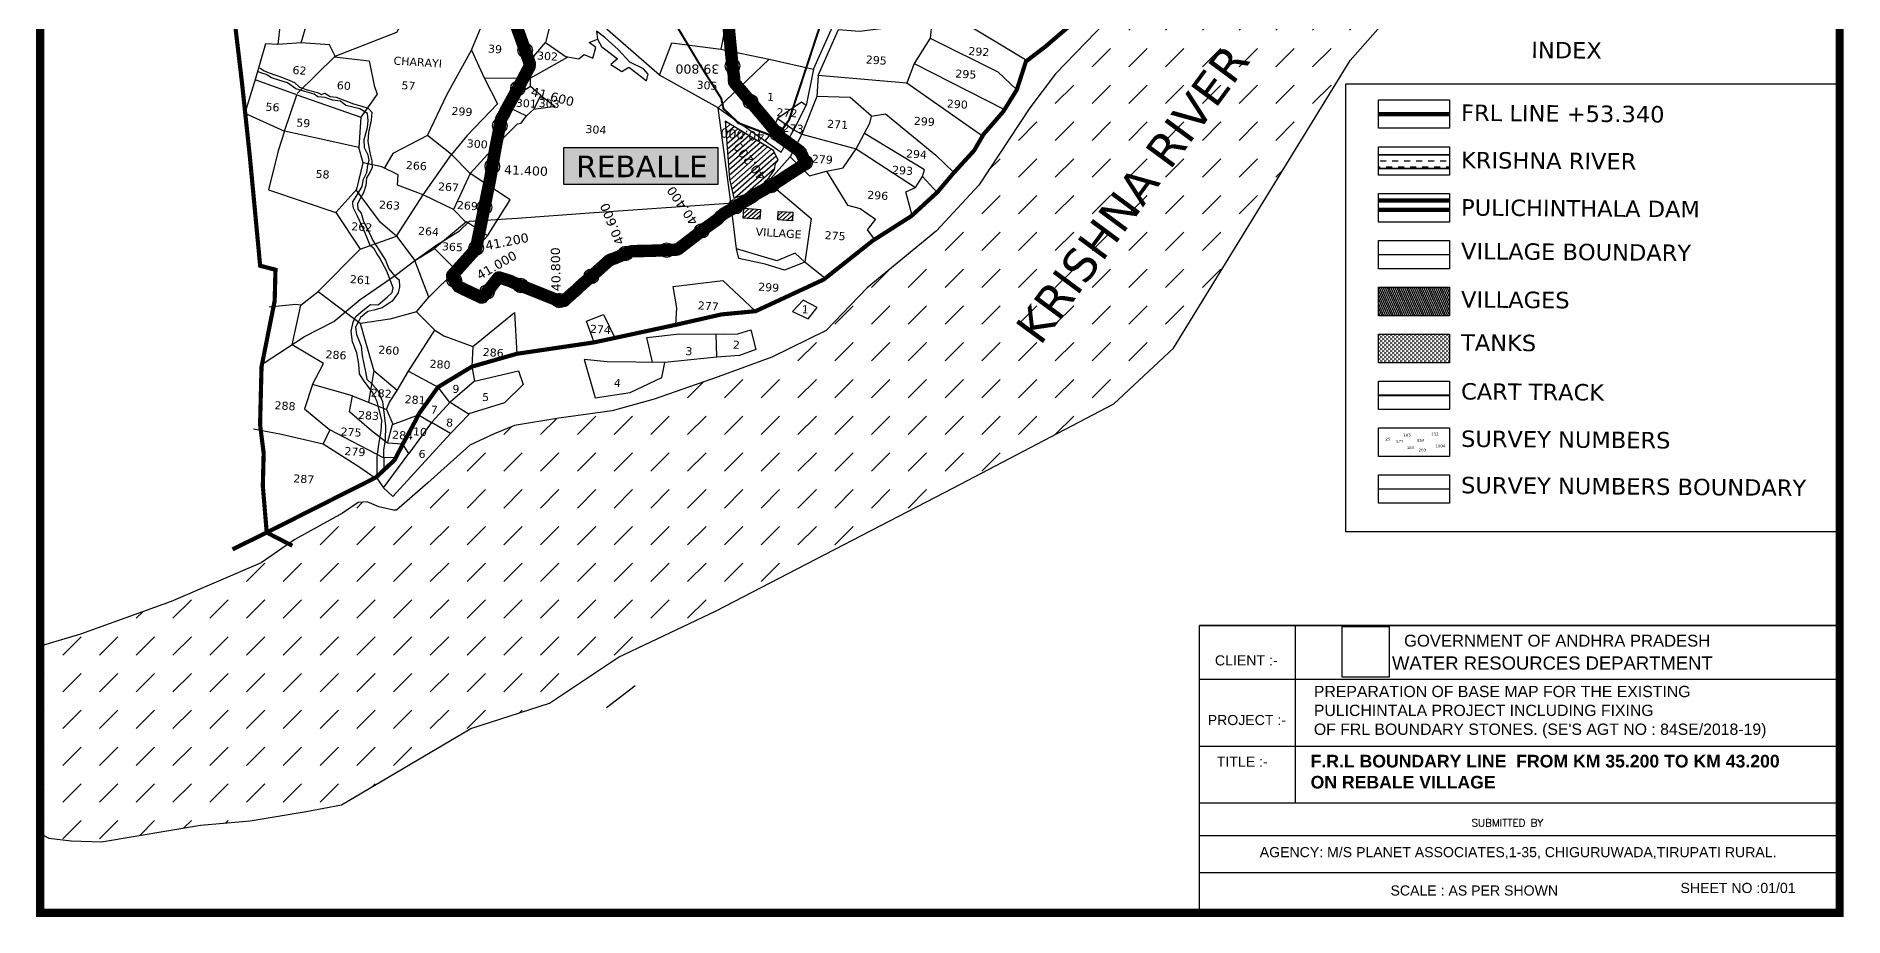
# Model space of a CAD drawing. Header units: inches. Extents: x 387166 to 391512, y 1838909 to 1843742.
# Drawn here: x 387166 to 391512, y 1838909 to 1841026 of the extents above; entities that cross this region are included whole.
import ezdxf

# ---------------------------------------------------------------- set-up
doc = ezdxf.new("R2010")
doc.units = ezdxf.units.IN
doc.header["$MEASUREMENT"] = 0
doc.header["$PDMODE"] = 32
doc.header["$PDSIZE"] = 35
for name, color, linetype in [('BND', 6, 'Continuous'), ('FRL', 3, 'Continuous'), ('NALA', 4, 'Continuous'), ('points', 161, 'Continuous'), ('ROAD', 1, 'Continuous'), ('ROADS', 50, 'Continuous'), ('SY.AREA', 7, 'Continuous'), ('TABLE', 7, 'Continuous'), ('TEXT', 7, 'Continuous'), ('VILLAGE AREA', 1, 'Continuous')]:
    doc.layers.add(name, color=color, linetype=linetype)
doc.styles.add('I', font='romans.shx', dxfattribs={"width": 0.9, "height": 3})
doc.styles.add('LE', font='arial.ttf', dxfattribs={"height": 3})
doc.styles.get("Standard").update_dxf_attribs({"font": 'verdana.ttf'})
doc.linetypes.add('FENCELINE2', pattern='A,0.25,-0.1,[132,ltypeshp.shx,S=0.1,R=0,X=-0.1,Y=0],-0.1,1', length=1.45)
picture_1 = doc.add_image_def('image1.png', size_in_pixel=(5098, 5519))

msp = doc.modelspace()

# ---------------------------------------------------------------- hatches: boundary and pattern name
h = msp.add_hatch()
h.set_pattern_fill('DASH', color=4, scale=500, angle=45)
h.paths.add_polyline_path([(390312.8, 1842037.2), (390155.3, 1841823.2), (390133.9, 1841745.9), (390094.4, 1841528.7), (390016, 1841369.3), (389854.1, 1841171.9), (389790.5, 1841124.2), (389737.5, 1841060.7), (389616.7, 1840935.9), (389554.5, 1840853.8), (389431.9, 1840667.9), (389330.5, 1840558.2), (389163.6, 1840421), (389065.2, 1840318.8), (388934, 1840254.6), (388805.5, 1840207.4), (388651.7, 1840153.5), (388550.7, 1840125.9), (388422.1, 1840107.6), (388315.5, 1840090.3), (388267, 1840070.6), (388208, 1840043.1), (388107, 1839952.7), (388032.3, 1839887.1), (388024.6, 1839887.1), (387989.9, 1839894.9), (387961.6, 1839906.4), (387939.7, 1839905.1), (387902.5, 1839879.4), (387787.8, 1839816.4), (387706.8, 1839759.9), (387490.6, 1839667.2), (387271.9, 1839588.7), (387175.6, 1839559.8), (387175.6, 1839109.1), (387196.2, 1839098.1), (387250.2, 1839091.6), (387322.6, 1839089.5), (387561.1, 1839129.6), (387680.3, 1839140), (387815.1, 1839162.4), (387899.8, 1839178), (388210.9, 1839361.6), (388399.6, 1839422.5), (388566, 1839533.4), (388799.1, 1839644.2), (389371, 1839940.5), (389756.6, 1840142), (389900.1, 1840276.4), (390324.9, 1840968), (390748.2, 1841448.1), (391056.6, 1841849.3), (391459.4, 1842404.7), (391501.7, 1842454.5), (391501.7, 1843354), (391377.7, 1843259.1), (391013.5, 1842919.1), (390889.6, 1842795.5), (390654.6, 1842545.6), (390479.3, 1842304.1)])
h.paths.add_polyline_path([(389585.2, 1840250.1), (390143, 1841005.7), (390043, 1841079.6), (389485.2, 1840324)], flags=24)
h = msp.add_hatch(color=2)
h.dxf.hatch_style = 1
h.paths.add_polyline_path([(388434.6, 1840758.6), (388804.4, 1840758.6), (388804.4, 1840669.7), (388434.6, 1840669.7)])
h = msp.add_hatch()
h.set_pattern_fill('DASH', color=4, scale=115.50482)
h.set_pattern_definition([(0, (319765.503, 1486127.157), (14.4381025, 14.4381025), [14.4381025, -14.4381025])])
h.paths.add_polyline_path([(390392.7, 1840741.2), (390392.7, 1840708.3), (390563.7, 1840708.3), (390563.7, 1840741.2)])
h = msp.add_hatch()
h.set_pattern_fill('DASH', color=4, scale=38.501607)
h.set_pattern_definition([(0, (319765.5034, 1486127.157), (4.81270083, 4.81270083), [4.81270083, -4.81270083])])
h.paths.add_polyline_path([(390392.7, 1840309.9), (390392.7, 1840241.3), (390563.7, 1840241.3), (390563.7, 1840309.9)])
at = {"layer": 'VILLAGE AREA'}
h = msp.add_hatch(dxfattribs=at)
h.set_pattern_fill('ANSI31', color=256, scale=80, angle=-3.716103, style=0)
h.paths.add_polyline_path([(388938.5, 1840751.1), (388821.8, 1840822.2), (388832.6, 1840683), (388843.1, 1840636.9), (388911, 1840659), (388925.2, 1840683.3), (388940.8, 1840705.4), (388943.3, 1840720), (388949.8, 1840728)])
h = msp.add_hatch(dxfattribs=at)
h.set_pattern_fill('ANSI31', color=256, scale=2.308336, angle=-3.7161, style=0)
h.set_pattern_definition([(41.283897, (378574.076, 1829017.3926), (-4.835582, 5.5073483), [])])
h.paths.add_polyline_path([(388907.4, 1840609.8), (388867.3, 1840612.4), (388865.7, 1840588.8), (388905.9, 1840586.2)])
h.paths.add_polyline_path([(388985, 1840602.8), (388949.9, 1840605.1), (388948.6, 1840584.7), (388983.7, 1840582.4)])
at = {"layer": 'VILLAGE AREA', "linetype": 'ByBlock'}
h = msp.add_hatch(dxfattribs=at)
h.set_pattern_fill('ANSI31', color=256, scale=34.168973, angle=68.5464)
h.set_pattern_definition([(113.5464313, (265509.98, 1211318.0455), (-3.91549369, -1.706279376), [])])
h.paths.add_polyline_path([(390563.7, 1840354), (390563.7, 1840422.6), (390392.7, 1840422.6), (390392.7, 1840354)])

# ---------------------------------------------------------------- linework, layer by layer
at = {"const_width": 20}
msp.add_lwpolyline([(387175.6, 1838919.1), (391501.7, 1838919.1), (391501.7, 1843732.2), (387175.6, 1843732.2)], close=True, dxfattribs=at)
at = {"color": 4}
for points in [[(387175.6, 1839109.1), (387196.2, 1839098.1), (387250.2, 1839091.6), (387322.6, 1839089.5), (387561.1, 1839129.6), (387680.3, 1839140), (387815.1, 1839162.4), (387899.8, 1839178), (388210.9, 1839361.6), (388399.6, 1839422.5), (388566, 1839533.4), (388799.1, 1839644.2), (389371, 1839940.5), (389756.6, 1840142), (389900.1, 1840276.4), (390324.9, 1840968), (390748.2, 1841448.1), (391056.6, 1841849.3), (391459.4, 1842404.7), (391501.7, 1842454.5)], [(389737.5, 1841060.7), (389616.7, 1840935.9), (389554.5, 1840853.8), (389431.9, 1840667.9), (389330.5, 1840558.2), (389163.6, 1840421), (389065.2, 1840318.8), (388934, 1840254.6), (388805.5, 1840207.4), (388651.7, 1840153.5), (388550.7, 1840125.9), (388422.1, 1840107.6), (388315.5, 1840090.3), (388267, 1840070.6), (388208, 1840043.1), (388107, 1839952.7), (388032.3, 1839887.1), (388024.6, 1839887.1), (387989.9, 1839894.9), (387961.6, 1839906.4), (387939.7, 1839905.1), (387902.5, 1839879.4), (387787.8, 1839816.4), (387706.8, 1839759.9), (387490.6, 1839667.2), (387271.9, 1839588.7), (387175.6, 1839559.8)]]:
    msp.add_lwpolyline(points, dxfattribs=at)
at = {"color": 0}
for points in [[(390314.3, 1840912), (391501.7, 1840912), (391501.7, 1839834.4), (390314.3, 1839834.4)], [(390392.7, 1840873.3), (390563.7, 1840873.3), (390563.7, 1840804.8), (390392.7, 1840804.8)], [(390392.7, 1840760.6), (390563.7, 1840760.6), (390563.7, 1840692.1), (390392.7, 1840692.1)], [(390392.7, 1840647.9), (390563.7, 1840647.9), (390563.7, 1840579.4), (390392.7, 1840579.4)], [(390392.7, 1840535.2), (390563.7, 1840535.2), (390563.7, 1840466.7), (390392.7, 1840466.7)], [(390392.7, 1840422.6), (390563.7, 1840422.6), (390563.7, 1840354), (390392.7, 1840354)], [(390392.7, 1840309.9), (390563.7, 1840309.9), (390563.7, 1840241.3), (390392.7, 1840241.3)], [(390392.7, 1840197.2), (390563.7, 1840197.2), (390563.7, 1840128.6), (390392.7, 1840128.6)], [(390392.7, 1840084.5), (390563.7, 1840084.5), (390563.7, 1840016), (390392.7, 1840016)], [(390392.7, 1839971.8), (390563.7, 1839971.8), (390563.7, 1839903.3), (390392.7, 1839903.3)]]:
    msp.add_lwpolyline(points, close=True, dxfattribs=at)
at = {"color": 2}
msp.add_lwpolyline([(388434.6, 1840758.6), (388804.4, 1840758.6), (388804.4, 1840669.7), (388434.6, 1840669.7)], close=True, dxfattribs=at)
at = {"color": 4, "const_width": 3.85}
for points in [[(390563.7, 1840741.2), (390392.7, 1840741.2)], [(390563.7, 1840708.3), (390392.7, 1840708.3)]]:
    msp.add_lwpolyline(points, dxfattribs=at)
at = {"color": 0, "linetype": 'FENCELINE2', "ltscale": 80, "const_width": 10.3}
for points in [[(390563.7, 1840630.9), (390392.7, 1840630.9)], [(390563.7, 1840608.7), (390392.7, 1840608.7)]]:
    msp.add_lwpolyline(points, dxfattribs=at)
msp.add_lwpolyline([(389962.2, 1839609.8), (391501.7, 1839609.8), (391501.7, 1838919.1), (389962.2, 1838919.1)], close=True)
at = {"layer": 'BND', "lineweight": 30}
for points in [[(387781.6, 1839801.2, 10, 10, 0), (387720, 1839833, 10, 10, 0), (387710.6, 1839944.8, 10, 10, 0), (387712.6, 1840024.2, 10, 10, 0), (387704, 1840092.3, 10, 10, 0), (387707.5, 1840231.6, 10, 10, 0), (387739.1, 1840390.2, 10, 10, 0), (387740.2, 1840433.5, 10, 10, 0), (387741, 1840464.8, 10, 10, 0), (387704.2, 1840474.3, 10, 10, 0), (387679.5, 1840735.7, 10, 10, 0), (387660.3, 1840916.2, 10, 10, 0), (387638.4, 1841100.8, 10, 10, 0), (387640.3, 1841176.2, 10, 10, 0), (387606.4, 1841338.3, 10, 10, 0), (387520.6, 1841707.1, 10, 10, 0), (387548.8, 1841875.9, 10, 10, 0), (387492.7, 1841947.5, 10, 10, 0), (387517, 1842311.7, 10, 10, 0), (387529.3, 1842532.2, 10, 10, 0), (387493.5, 1842732.8, 10, 10, 0), (387458.3, 1842918.7, 10, 10, 0), (387451.3, 1843093, 10, 10, 0), (387451.3, 1843093, 0, 0, 0)], [(387637.6, 1839792.5, 10, 10, 0), (387720, 1839833, 0, 0, 0)]]:
    msp.add_lwpolyline(points, format="xyseb", dxfattribs=at)
for points, const_width in [([(387720, 1839833), (387982.9, 1839965.7), (388027.7, 1840007.6), (388047, 1840045.5), (388070.8, 1840088.8), (388086.3, 1840119), (388131.8, 1840182.6), (388213.5, 1840231.9), (388321.3, 1840262.7), (388507, 1840290.1), (388554.6, 1840300.3), (388704.5, 1840332.6), (388813, 1840357.3), (388895.5, 1840365.2), (389059.4, 1840441.4), (389176.4, 1840534.2), (389270, 1840593.9), (389332.6, 1840651.4), (389372.2, 1840698.3), (389420.5, 1840751.1), (389443.4, 1840790.3), (389491.1, 1840845.3), (389523.4, 1840897.6), (389545.3, 1840965.5), (389591.7, 1841000.9), (389661.5, 1841060.8)], 10), ([(390563.7, 1840501), (390392.7, 1840501)], 3.42)]:
    msp.add_lwpolyline(points, dxfattribs=dict(at, const_width=const_width))
at = {"layer": 'BND', "linetype": 'ByBlock'}
msp.add_lwpolyline([(388536.8, 1839412.6), (388605.5, 1839465.2)], dxfattribs=at)
at = {"layer": 'FRL', "color": 84}
for points, const_width in [([(388290, 1841134.1), (388330.5, 1841022.3), (388351, 1840964.5), (388352.2, 1840960.9), (388352.2, 1840957.8), (388351.9, 1840953.2), (388337.1, 1840925.5), (388324.9, 1840902.4), (388298, 1840853.9), (388287.1, 1840832.9), (388285.5, 1840830.8), (388283.8, 1840827.4), (388269.7, 1840756.4), (388257.1, 1840682.9), (388224.3, 1840521.5), (388223.8, 1840519.2), (388223.4, 1840517.2), (388222.7, 1840514.9), (388221.1, 1840512.6), (388166.2, 1840451.6), (388165.9, 1840450.6), (388165.9, 1840449.6), (388166, 1840448.6), (388166.5, 1840447.2), (388179.8, 1840426), (388180.8, 1840425), (388181.4, 1840424.1), (388184.5, 1840422.3), (388231.6, 1840400.1), (388233.3, 1840399.2), (388235.3, 1840398.3), (388236.4, 1840398.3), (388237.6, 1840398.3), (388238.7, 1840398.6), (388240.3, 1840400.9), (388243.6, 1840403.6), (388276.4, 1840445.3), (388277.2, 1840445.8), (388278.1, 1840446), (388279.3, 1840445.9), (388281.1, 1840445.5), (388282.5, 1840445), (388306.4, 1840437.3), (388319.4, 1840431.2), (388351.9, 1840418.2), (388418.1, 1840391.8), (388421.6, 1840391.5), (388425.1, 1840390.1), (388427.7, 1840389.7), (388429.9, 1840389.7), (388432.3, 1840389.7), (388434.2, 1840389.9), (388435.8, 1840390.7), (388438.8, 1840393.9), (388445.5, 1840399.6), (388455.4, 1840408.6), (388465.8, 1840417.2), (388474.6, 1840426), (388538.4, 1840482.7), (388542, 1840486.3), (388546.3, 1840488.8), (388556.9, 1840492.4), (388570.8, 1840498.5), (388590.8, 1840507.4), (388598.5, 1840509.2), (388612.3, 1840509.7), (388639.3, 1840510.2), (388681.8, 1840511.7), (388695.5, 1840512.5), (388705.3, 1840513.2), (388709.3, 1840514.6), (388713.2, 1840517.5), (388722.1, 1840524.3), (388775.2, 1840565.3), (388804.7, 1840586.5), (388810.7, 1840593.1), (388818.6, 1840599.4), (388828.3, 1840605.2), (388838.9, 1840610.9), (388853.9, 1840620.5), (388881.1, 1840635.8), (388887.8, 1840639.6), (388896.2, 1840646.7), (388911.7, 1840655), (388928.1, 1840664.7), (388943.6, 1840673.1), (388985.8, 1840700.8), (389013.7, 1840718.3), (389014.5, 1840719.6), (389014.8, 1840721.1), (389014.8, 1840722.9), (389014.8, 1840724.7), (389012.8, 1840728.1), (389005.3, 1840743.9), (389004.3, 1840746.5), (389001.2, 1840749.9), (388987.8, 1840759.6), (388961.3, 1840778.7), (388955.7, 1840782.3), (388952.1, 1840785.8), (388948.4, 1840790.8), (388925.5, 1840818.9), (388890.3, 1840860.5), (388846.5, 1840912), (388845.3, 1840913.7), (388843.7, 1840916.3), (388843.3, 1840920.6), (388843.3, 1840929.2), (388839.8, 1840954.2), (388835.8, 1840994.2), (388831.3, 1841040.8), (388826.6, 1841084.9)], 30), ([(390563.7, 1840839), (390392.7, 1840839)], 10.3)]:
    msp.add_lwpolyline(points, dxfattribs=dict(at, const_width=const_width))
at = {"layer": 'FRL', "color": 82}
msp.add_lwpolyline([(388831.3, 1841040.8), (388835.8, 1840994.2), (388839.8, 1840954.2), (388843.3, 1840929.2), (388843.3, 1840920.6), (388843.7, 1840916.3), (388845.3, 1840913.7), (388846.5, 1840912), (388890.3, 1840860.5), (388925.5, 1840818.9), (388948.4, 1840790.8), (388952.1, 1840785.8), (388955.7, 1840782.3), (388961.3, 1840778.7), (388987.8, 1840759.6), (389001.2, 1840749.9), (389004.3, 1840746.5), (389005.3, 1840743.9), (389012.8, 1840728.1), (389014.8, 1840724.7), (389014.8, 1840722.9), (389014.8, 1840721.1), (389014.5, 1840719.6), (389013.7, 1840718.3), (388985.8, 1840700.8), (388943.6, 1840673.1), (388928.1, 1840664.7), (388911.7, 1840655), (388896.2, 1840646.7), (388887.8, 1840639.6), (388881.1, 1840635.8), (388853.9, 1840620.5), (388838.9, 1840610.9), (388828.3, 1840605.2), (388818.6, 1840599.4), (388810.7, 1840593.1), (388804.7, 1840586.5), (388775.2, 1840565.3), (388722.1, 1840524.3), (388713.2, 1840517.5), (388709.3, 1840514.6), (388705.3, 1840513.2), (388695.5, 1840512.5), (388681.8, 1840511.7), (388639.3, 1840510.2), (388612.3, 1840509.7), (388598.5, 1840509.2), (388590.8, 1840507.4), (388570.8, 1840498.5), (388556.9, 1840492.4), (388546.3, 1840488.8), (388542, 1840486.3), (388538.4, 1840482.7), (388474.6, 1840426), (388465.8, 1840417.2), (388455.4, 1840408.6), (388445.5, 1840399.6), (388438.8, 1840393.9), (388435.8, 1840390.7), (388434.2, 1840389.9), (388432.3, 1840389.7), (388429.9, 1840389.7), (388427.7, 1840389.7), (388425.1, 1840390.1), (388421.6, 1840391.5), (388418.1, 1840391.8), (388351.9, 1840418.2), (388319.4, 1840431.2), (388306.4, 1840437.3), (388282.5, 1840445), (388281.1, 1840445.5), (388279.3, 1840445.9), (388278.1, 1840446), (388277.2, 1840445.8), (388276.4, 1840445.3), (388243.6, 1840403.6), (388240.3, 1840400.9), (388238.7, 1840398.6), (388237.6, 1840398.3), (388236.4, 1840398.3), (388235.3, 1840398.3), (388233.3, 1840399.2), (388231.6, 1840400.1), (388184.5, 1840422.3), (388181.4, 1840424.1), (388180.8, 1840425), (388179.8, 1840426), (388166.5, 1840447.2), (388166, 1840448.6), (388165.9, 1840449.6), (388165.9, 1840450.6), (388166.2, 1840451.6), (388221.1, 1840512.6), (388222.7, 1840514.9), (388223.4, 1840517.2), (388223.8, 1840519.2), (388224.3, 1840521.5), (388257.1, 1840682.9), (388269.7, 1840756.4), (388283.8, 1840827.4), (388285.5, 1840830.8), (388287.1, 1840832.9), (388298, 1840853.9), (388324.9, 1840902.4), (388337.1, 1840925.5), (388351.9, 1840953.2), (388352.2, 1840957.8), (388352.2, 1840960.9), (388351, 1840964.5), (388330.5, 1841022.3), (388290, 1841134.1)], dxfattribs=at)
at = {"layer": 'NALA'}
for points in [[(387985.7, 1839968.2), (387985.4, 1840014.7), (387989.8, 1840044.8), (387995.5, 1840076.7), (387996.6, 1840102.7), (387985.5, 1840147.9), (387974.7, 1840168.6), (387952.3, 1840199.3), (387942.9, 1840214.9), (387941.3, 1840238.1), (387936.4, 1840265.2), (387926.5, 1840291.4), (387923.3, 1840316), (387927.8, 1840339.4), (387934.8, 1840352.9), (387950.9, 1840366.5), (387969.5, 1840381.1), (387987.7, 1840380.5), (388009.6, 1840399.1), (388021.3, 1840409.9), (388023.9, 1840421.3), (388008.8, 1840461.7), (387997.4, 1840481.9), (387991.5, 1840494.5), (387985.3, 1840502.2), (387978.2, 1840514.8), (387969, 1840523.3), (387960.6, 1840543.3), (387950.6, 1840567.7), (387937.2, 1840595.3), (387928.6, 1840612.9), (387926.7, 1840622.1), (387927.1, 1840628.2), (387938.7, 1840646.9), (387949.6, 1840665), (387952.5, 1840682.2), (387960.3, 1840698.2), (387963.3, 1840716.2), (387965.9, 1840728.2), (387964.2, 1840739.9), (387955, 1840757.5), (387954.5, 1840778.2), (387961.9, 1840806.9), (387964.2, 1840823.8), (387962.2, 1840840.3), (387944, 1840851.6), (387910.4, 1840859.9), (387897.1, 1840869.9), (387878.4, 1840872.3), (387860.5, 1840878.9), (387843, 1840880.7), (387834.2, 1840886.7), (387811.5, 1840893.1), (387790.1, 1840899.9), (387769.7, 1840914), (387751.2, 1840919.5), (387731.5, 1840926.2), (387718.6, 1840934.4), (387708.5, 1840937.5), (387698.1, 1840941.6)], [(387703.2, 1840950), (387713.7, 1840943.2), (387725.6, 1840938.2), (387742.2, 1840932.2), (387751.8, 1840929.2), (387769.6, 1840921.9), (387786.8, 1840914.7), (387798.8, 1840903.6), (387817.3, 1840896.9), (387841.8, 1840890.5), (387851.3, 1840886.2), (387860, 1840889.3), (387872.9, 1840881.2), (387886.8, 1840879.7), (387907.5, 1840871.6), (387928.3, 1840863.6), (387948.7, 1840858), (387963.6, 1840853.4), (387972.7, 1840843.7), (387971.4, 1840824.3), (387964.7, 1840794.9), (387963.2, 1840773.1), (387967.5, 1840745.5), (387973, 1840726.9), (387973.3, 1840710.6), (387967.6, 1840698.2), (387959.5, 1840686), (387958.3, 1840667.2), (387952.3, 1840649.4), (387942.6, 1840631.1), (387938.3, 1840622.3), (387938.8, 1840610.1), (387947.3, 1840601), (387952.7, 1840580.6), (387966.7, 1840552.3), (387974.7, 1840535.4), (387980.8, 1840525.9), (387994.1, 1840505.6), (388005.7, 1840487.8), (388013.5, 1840466.6), (388027.6, 1840449.3), (388038.6, 1840440.7), (388039.3, 1840423.6), (388036, 1840409.2), (388021.2, 1840388.9), (387997.7, 1840373.4), (387977.8, 1840367.4), (387963, 1840364.1), (387945.1, 1840350), (387938.7, 1840337.1), (387933.2, 1840327.1), (387935.7, 1840309.3), (387947.3, 1840281.2), (387949.4, 1840257.9), (387957.2, 1840219.2), (387960.3, 1840201.4), (387974.1, 1840188.9), (387987.2, 1840174.7), (387998.3, 1840148.4), (388002.2, 1840115.3), (388005.4, 1840089), (388005.1, 1840056.2), (388000.4, 1840030.9), (388001.8, 1839995.2), (388000.9, 1839982.6)]]:
    msp.add_lwpolyline(points, dxfattribs=at)
at = {"layer": 'points'}
for p in [(388341.2, 1840992), (388839.8, 1840954.6), (388324, 1840900.9), (388883, 1840869.1), (388280.6, 1840811.5), (388947.1, 1840792.4), (388262.3, 1840713.2), (389014.8, 1840722.7), (388933.1, 1840667.4), (388243.3, 1840615.1), (388847.3, 1840616.3), (388766.3, 1840558.4), (388223.4, 1840517.1), (388681.5, 1840511.7), (388582.5, 1840503.8), (388170.9, 1840440.1), (388330.2, 1840426.9), (388500.5, 1840449), (388250.1, 1840411.9), (388423.3, 1840390.8)]:
    msp.add_point(p, dxfattribs=at)
at = {"layer": 'ROAD'}
msp.add_lwpolyline([(387711.2, 1840239), (387810.7, 1840303.9), (387881.3, 1840340.6), (387944.8, 1840393), (388032.2, 1840453.6), (388076.1, 1840486.9), (388126.6, 1840523.3), (388183.6, 1840558.1), (388207.6, 1840581.6), (388322, 1840588.6), (388496, 1840601.5), (388819.2, 1840623.7), (388836, 1840625.1)], dxfattribs=at)
at = {"layer": 'ROAD', "color": 0}
msp.add_lwpolyline([(390563.7, 1839937.5), (390392.7, 1839937.5)], dxfattribs=at)
at = {"layer": 'ROADS', "color": 40, "const_width": 5}
for points in [[(389134.1, 1841305.3), (388975.8, 1840824.8), (388945.6, 1840782.5), (388854.3, 1840817.3), (388818.3, 1840851.6), (388812.5, 1840877), (388761.6, 1840957.2), (388702.5, 1841055.9)], [(390563.7, 1840162.9), (390392.7, 1840162.9)]]:
    msp.add_lwpolyline(points, dxfattribs=at)
at = {"layer": 'SY.AREA'}
for points in [[(387802.6, 1841010.2), (387844, 1841150.7), (387768, 1841183.8), (387734, 1841117.4)], [(388664.5, 1840932.7), (388489.3, 1841084.9), (388533.9, 1841201.7), (388635.2, 1841159.9), (388746.3, 1841107), (388775.3, 1841173.7), (388830.9, 1841161.3), (388818.4, 1841132.2), (388837.9, 1841130.7)], [(389142.9, 1841137.8), (389120.3, 1841138.7), (388929.5, 1841169.4), (388853.1, 1841208), (388811.4, 1840995.4), (388927.6, 1840971.3), (389034.2, 1840947), (389120.3, 1841138.7)], [(387722.5, 1841165.6), (387734, 1841117.4), (387751.9, 1841057.2), (387746.6, 1841006.2), (387717.2, 1841008.1), (387693.2, 1840924.3), (387667.1, 1840840.9), (387762.6, 1840798.1), (387792.7, 1840885.4), (387692.3, 1840921.7)], [(387793.1, 1840888.8), (387884.3, 1840977.8), (388032.5, 1841035.6), (388079.8, 1841119.2)], [(388212.2, 1840992.9), (388261.4, 1841110.2), (388304.2, 1841130), (388326.7, 1841118.2), (388399, 1841045.8), (388390.6, 1841011.3)], [(389319.1, 1841059.9), (389339.1, 1841093.8), (389548.3, 1840967.7)], [(389046.1, 1840931.4), (389094.5, 1841042.6), (389144.8, 1841038), (389319.1, 1841059.9), (389315.3, 1841021.6), (389276.7, 1840960.3), (389259.1, 1840913.6)], [(387884.3, 1840977.8), (387870.6, 1841005.8), (387802.6, 1841010.2), (387746.6, 1841006.2)], [(388353.8, 1840905.4), (388354.5, 1840925.1), (388362.9, 1840978.9), (388390.6, 1841011.3), (388442.6, 1840974.9), (388354.5, 1840925.1), (388243.8, 1840924.4), (388274.7, 1840863.7), (388201.2, 1840787), (388164.6, 1840741.6), (388106.6, 1840787.6), (388154, 1840886.8), (388212.2, 1840992.9), (388243.8, 1840924.4)], [(388439, 1840977.5), (388470.5, 1840971.5), (388482.8, 1840982.3), (388504.2, 1840973.6), (388511.4, 1840998.8), (388495.1, 1841011.4), (388515.2, 1841019.3), (388525, 1841001.6), (388563.7, 1840971.5), (388546.9, 1840958), (388573.9, 1840941.6), (388590.5, 1840952.1), (388610.9, 1840936.7), (388632.9, 1840918.8), (388637.2, 1840935), (388625.7, 1840947.4), (388592.6, 1840963.5), (388565.3, 1840994.6), (388532.9, 1841023), (388512.5, 1841038.3), (388515.2, 1841019.3)], [(388805.6, 1840854), (388664.5, 1840932.7), (388694.2, 1841010), (388811.4, 1840995.4)], [(389315.3, 1841021.6), (389477.7, 1840940.6), (389523.4, 1840897.6)], [(387883.2, 1840976.8), (387966.5, 1840967.2), (387978, 1840907.5), (387985.7, 1840887.1), (387946.5, 1840831.8)], [(388805.6, 1840854), (388927.6, 1840971.3)], [(389034.2, 1840947), (389017.1, 1840859.2), (389005.5, 1840867.8), (388948.1, 1840828.1), (388931.8, 1840791.7), (388917.7, 1840774.8)], [(389441, 1840786.2), (389259.1, 1840913.6), (389046.1, 1840931.4), (389042.8, 1840881.1)], [(389276.7, 1840960.3), (389494, 1840849.9)], [(387792.7, 1840885.4), (387946.5, 1840831.8), (387941.8, 1840758.9), (387850.6, 1840778.9), (387762.6, 1840798.1), (387747.3, 1840750.4), (387724.5, 1840656.5), (387886, 1840602.4), (387936.5, 1840658.1), (387951.6, 1840722), (387941.8, 1840758.9)], [(388168.9, 1840609.3), (388096.1, 1840645.1), (388164.6, 1840741.6), (388208.8, 1840695.8), (388267.8, 1840759.9), (388322.9, 1840815.2), (388331.6, 1840817.1), (388344.9, 1840834.5), (388362.5, 1840851.1), (388378.7, 1840883.6), (388413.6, 1840856.9), (388361.2, 1840849.9)], [(388378.7, 1840883.6), (388353.8, 1840905.4), (388330.2, 1840889.8), (388304.6, 1840853.6), (388344.9, 1840834.5)], [(388978.8, 1840736.4), (389025.1, 1840690.9), (389065.7, 1840701.5), (389106.1, 1840709.6), (389137.1, 1840755.4), (389170.3, 1840817), (389174.1, 1840834.1), (389122.4, 1840878.6), (389042.8, 1840881.1), (389006.3, 1840790.5), (389137.1, 1840755.4), (389280, 1840662.4), (389296.4, 1840689.2), (389331.7, 1840650.6)], [(389062.4, 1840443.7), (389013.7, 1840482.7), (388964.7, 1840463.9), (388918.6, 1840477.9), (388854.8, 1840491.6), (388849.7, 1840515.4), (388835.7, 1840627.2), (388805.6, 1840854), (388956.9, 1840747.2), (388987, 1840801), (389006.3, 1840790.5), (388978.8, 1840736.4), (388924.4, 1840676.2), (389029.1, 1840588.3), (389013.7, 1840482.7), (388990.4, 1840504.4), (388946.6, 1840486), (388849.7, 1840515.4)], [(388987, 1840801), (389017.1, 1840859.2)], [(389174.1, 1840834.1), (389207.7, 1840839.8), (389329, 1840740.3), (389372.2, 1840698.3)], [(388106.6, 1840787.6), (388022.8, 1840744), (388003.2, 1840709.4)], [(388931.8, 1840791.7), (388969.4, 1840769.4)], [(388948.1, 1840828.1), (388987, 1840801)], [(389296.4, 1840689.2), (389301.4, 1840704.8), (389157, 1840792.3)], [(388031.6, 1840545.8), (388096.1, 1840645.1), (388034.5, 1840667.7), (388036.1, 1840693.3), (387996.9, 1840712.5), (387951.6, 1840722)], [(389065.7, 1840701.5), (389116.1, 1840620.3), (389146.9, 1840612.2), (389183.6, 1840586.2), (389163.6, 1840560.5), (389181.6, 1840537.5)], [(388251, 1840546.5), (388305.5, 1840632.7), (388208.8, 1840695.8), (388168.9, 1840609.3), (388199, 1840578.9)], [(389271.4, 1840595.2), (389256.7, 1840651.9), (389280, 1840662.4)], [(387944.7, 1840514.3), (388031.6, 1840545.8), (387993.9, 1840578.5), (387935.2, 1840656.6)], [(387886, 1840602.4), (387944.7, 1840514.3), (387843.5, 1840412.6)], [(388175.4, 1840463.9), (388251, 1840546.5), (388200, 1840579.8), (388123.1, 1840515.5)], [(388031.6, 1840545.8), (388076.1, 1840486.9)], [(388080.2, 1840363.6), (388109.4, 1840398.6), (388076.1, 1840486.9), (388123.1, 1840515.5), (388175.4, 1840463.9), (388109.4, 1840398.6)], [(387801.7, 1840379.9), (387843.5, 1840412.6), (387944.9, 1840336.4), (387955.4, 1840299.7), (387977.1, 1840221.4), (387964.3, 1840146.5)], [(388703.2, 1840332.3), (388705.7, 1840373.2), (388696.9, 1840424.4), (388816.8, 1840439.1), (388895.5, 1840365.2)], [(387830.4, 1840189), (387856.8, 1840239.4), (387780.9, 1840284.6), (387801.7, 1840379.9), (387790.2, 1840381.3), (387725.6, 1840374.6)], [(388123.8, 1840319.8), (388080.2, 1840363.6), (388016.2, 1840346.3), (387945.1, 1840335.6)], [(388215.9, 1840280.3), (388315.3, 1840361.7), (388321.3, 1840262.7)], [(388507, 1840290.1), (388488.9, 1840341), (388529.6, 1840357.2), (388557.2, 1840300.9)], [(388060.9, 1840220.6), (388123.8, 1840319.8), (388145.5, 1840305.6), (388215.9, 1840280.3), (388213.5, 1840231.9)], [(388647.2, 1840242.4), (388634.1, 1840302.1), (388712.1, 1840311), (388819.4, 1840310.2), (388852.4, 1840310.5), (388883.5, 1840320.6), (388896.3, 1840272.9), (388856.9, 1840258.4), (388802.4, 1840254.6), (388800.4, 1840310.3)], [(388213.5, 1840231.9), (388219.7, 1840196.8), (388160.9, 1840146.3)], [(388483, 1840249.1), (388509.3, 1840156.6), (388593.8, 1840170), (388669.9, 1840205.9), (388677.1, 1840242), (388538.8, 1840243.7), (388483, 1840249.1)], [(388802.4, 1840254.6), (388677.1, 1840242)], [(387926.4, 1840162), (387830.4, 1840189), (387810.7, 1840130.4), (387871.5, 1840079.5)], [(388008, 1840128.6), (388015.2, 1840146), (388033.5, 1840174.1), (387977.1, 1840221.4)], [(388033.5, 1840174.1), (388060.9, 1840220.6), (388131.8, 1840182.6)], [(388159.9, 1840145.2), (388131.8, 1840182.6)], [(388219.7, 1840196.8), (388325.2, 1840221.7), (388336.5, 1840188.6), (388291.5, 1840144.5), (388205.5, 1840118.4)], [(388010.6, 1840047.9), (387972.2, 1840077.2), (387919, 1840123.4), (387926.4, 1840162), (388008, 1840128.6), (388023.2, 1840093.3)], [(388000.5, 1839940.4), (388023.2, 1839919.9), (388161.9, 1840071.4), (388115.9, 1840097.8), (388160.9, 1840146.3), (388206.7, 1840117.7), (388161.9, 1840071.4)], [(387982.9, 1839965.7), (388000.5, 1839940.4), (388061.5, 1840023.2), (388047, 1840045.5), (388010.6, 1840047.9), (388022.1, 1840092.9), (388084.9, 1840116.2), (388115.9, 1840097.8), (388061.5, 1840023.2)], [(387688.3, 1840082.4), (387755.4, 1840069.3), (387855.3, 1840046.3), (387943.9, 1839990.5), (387980.5, 1839964.5)], [(388030.1, 1840012.3), (387999.2, 1840013.2), (387871.5, 1840079.5), (387855.3, 1840046.3)]]:
    msp.add_lwpolyline(points, dxfattribs=at)
msp.add_lwpolyline([(389009.4, 1840391.6), (388984, 1840364.5), (389022, 1840346.8), (389043.6, 1840373.7)], close=True, dxfattribs=at)
at = {"layer": 'TABLE'}
for p, q in [((391501.7, 1839609.8), (389962.2, 1839609.8)), ((390193, 1839182.6), (390193, 1839609.8)), ((391501.7, 1839479.9), (389962.2, 1839479.9)), ((391501.7, 1839318.6), (389962.2, 1839318.6)), ((391501.7, 1839182.6), (389962.2, 1839182.6)), ((391501.7, 1839104.1), (389962.2, 1839104.1)), ((391501.7, 1839014.7), (389962.2, 1839014.7))]:
    msp.add_line(p, q, dxfattribs=at)
at = {"layer": 'VILLAGE AREA'}
msp.add_lwpolyline([(388938.5, 1840751.1), (388821.8, 1840822.2), (388832.6, 1840683), (388843.1, 1840636.9), (388911, 1840659), (388925.2, 1840683.3), (388940.8, 1840705.4), (388943.3, 1840720), (388949.8, 1840728), (388938.5, 1840751.1)], dxfattribs=at)
for points in [[(388867.3, 1840612.4), (388907.4, 1840609.8), (388905.9, 1840586.2), (388865.7, 1840588.8)], [(388949.9, 1840605.1), (388985, 1840602.8), (388983.7, 1840582.4), (388948.6, 1840584.7)]]:
    msp.add_lwpolyline(points, close=True, dxfattribs=at)

# ---------------------------------------------------------------- texts
at = {"layer": 'points', "color": 1}
for s, rotation, p in [('39.800', 179.882, (388808.2, 1840958)), ('41.600', 345.5831, (388353.2, 1840883.4)), ('40.200', 127.6677, (388921.6, 1840689.9)), ('41.400', 357.7033, (388290.1, 1840694.4)), ('40.400', 124.4829, (388758.1, 1840580.9)), ('40.600', 111.9774, (388580.3, 1840529.7)), ('41.200', 11.1891, (388247.9, 1840511.6)), ('41.000', 30.0848, (388232.5, 1840439.7)), ('40.800', 91.0577, (388426.7, 1840413.3))]:
    msp.add_text(s, height=22, rotation=rotation, dxfattribs=at).set_placement(p)
at = {"layer": 'points', "color": 6}
msp.add_text('40.000', height=22, rotation=174.3506, dxfattribs=at).set_placement((388917.2, 1840794.7))
at = {"layer": 'TABLE'}
for s, height, style, p in [('GOVERNMENT OF ANDHRA PRADESH', 28.565, 'LE', (390454.4, 1839558.7)), ('CLIENT :-', 24.26, 'LE', (389999.7, 1839513.5)), ('WATER RESOURCES DEPARTMENT', 31.739, 'LE', (390425.4, 1839503.4)), ('PROJECT :-', 24.26, 'LE', (389982.3, 1839370.1)), ('TITLE :-', 24.26, 'LE', (390004.3, 1839269.9)), ('SUBMITTED BY ', 18.109, 'I', (390616.7, 1839126)), ('SCALE : AS PER SHOWN', 24.256, 'LE', (390421.8, 1838960.3)), ('SHEET NO :01/01', 24.256, 'LE', (391118.9, 1838966.4))]:
    msp.add_text(s, height=height, dxfattribs=dict(at, style=style)).set_placement(p)
at = {"layer": 'TABLE', "attachment_point": 1, "style": 'LE'}
for s, insert, char_height, width in [("PREPARATION OF BASE MAP FOR THE EXISTING\\PPULICHINTALA PROJECT INCLUDING FIXING\\POF FRL BOUNDARY STONES. (SE'S AGT NO : 84SE/2018-19)", (390237.6, 1839464.4), 27.192, 1086.963), ('{\\fArial|b1|i0|c0|p34;\\C1;F.R.L BOUNDARY LINE  FROM KM 35.200 TO KM 43.200 \\PON REBALE VILLAGE }', (390229.7, 1839298.6), 30.334, 1271.034), ('\\pi166.77;AGENCY: M/S PLANET ASSOCIATES,1-35, CHIGURUWADA,TIRUPATI RURAL.', (389940.6, 1839076.8), 24.256, 1573.275)]:
    msp.add_mtext(s, dxfattribs=dict(at, insert=insert, char_height=char_height, width=width))
at = {"layer": 'TEXT'}
for s, height, rotation, p in [('39', 19.24, 356.2839, (388251.5, 1840987)), ('CHARAYI', 19.24, 356.2839, (388024.4, 1840958.2)), ('302', 19.24, 356.2839, (388369.4, 1840970.4)), ('295', 19.24, 356.2839, (389159.8, 1840960.8)), ('292', 19.24, 356.2839, (389406.4, 1840981.2)), ('62', 19.24, 356.2839, (387781.4, 1840935.5)), ('60', 19.24, 356.2839, (387888.1, 1840899)), ('57', 19.24, 356.2839, (388043.4, 1840898.9)), ('305', 19.24, 356.2839, (388752.9, 1840900.2)), ('295', 19.24, 356.2839, (389375.1, 1840927.1)), ('301', 19.24, 356.2839, (388318.4, 1840857)), ('303', 19.24, 356.2839, (388373.3, 1840856.3)), ('1', 19.2, 356.2839, (388922.4, 1840871.4)), ('56', 19.24, 356.2839, (387716.5, 1840847.3)), ('299', 19.24, 356.2839, (388163.7, 1840837.3)), ('272', 19.24, 356.2839, (388945.1, 1840834.2)), ('299', 19.24, 356.2839, (389275.3, 1840813.4)), ('290', 19.24, 356.2839, (389354.6, 1840855)), ('59', 19.24, 356.2839, (387790.5, 1840809.2)), ('304', 19.24, 356.2839, (388485.7, 1840793.8)), ('273', 19.24, 356.2839, (388959.8, 1840796.6)), ('271', 19.24, 356.2839, (389066.8, 1840806.3)), ('300', 19.24, 356.2839, (388200.4, 1840759.3)), ('294', 19.24, 356.2839, (389256.4, 1840734.9)), ('58', 19.24, 356.2839, (387836.9, 1840685.9)), ('266', 19.24, 356.2839, (388054, 1840707)), ('279', 19.24, 356.2839, (389030, 1840722.4)), ('293', 19.24, 356.2839, (389222.9, 1840695.7)), ('267', 19.24, 356.2839, (388131.3, 1840655.7)), ('263', 19.24, 356.2839, (387989.3, 1840612)), ('269', 19.24, 356.2839, (388176.7, 1840610.9)), ('296', 19.24, 356.2839, (389163.2, 1840635.6)), ('262', 19.24, 356.2839, (387922.9, 1840559.8)), ('264', 19.24, 356.2839, (388083.3, 1840549)), ('365', 19.24, 356.2839, (388140.7, 1840511.8)), ('VILLAGE', 19.24, 356.2839, (388895, 1840546.9)), ('275', 19.24, 356.2839, (389060.8, 1840538.6)), ('261', 19.24, 356.2839, (387919.4, 1840432.8)), ('299', 19.24, 356.2839, (388901.1, 1840414.8)), ('277', 19.24, 356.2839, (388755.9, 1840369.7)), ('1', 19.2, 356.2839, (389005.7, 1840360.4)), ('274', 19.24, 356.2839, (388496.6, 1840313.5)), ('286', 19.24, 356.2839, (387860.9, 1840252.1)), ('260', 19.24, 356.2839, (387987.8, 1840263.3)), ('260', 19.24, 356.2839, (387987.8, 1840263.3)), ('286', 19.24, 356.2839, (388238.8, 1840257.8)), ('3', 19.2, 356.2839, (388726.1, 1840259.9)), ('2', 19.2, 356.2839, (388840.2, 1840275.5)), ('280', 19.24, 356.2839, (388111, 1840229.4)), ('282', 19.24, 356.2839, (387969.5, 1840159.7)), ('9', 19.2, 356.2839, (388165.8, 1840169.2)), ('4', 19.2, 356.2839, (388554.1, 1840183.7)), ('288', 19.24, 356.2839, (387738.3, 1840129.7)), ('281', 19.24, 356.2839, (388051.2, 1840144.2)), ('7', 19.2, 356.2839, (388113.9, 1840119.2)), ('5', 19.2, 356.2839, (388237.3, 1840149.6)), ('283', 19.24, 356.2839, (387939, 1840106.4)), ('8', 19.2, 356.2839, (388150.7, 1840088.2)), ('275', 19.24, 356.2839, (387897.1, 1840066.5)), ('284', 19.24, 356.2839, (388021, 1840058.9)), ('10', 19.24, 356.2839, (388071, 1840066.9)), ('25', 6.69, 1.2022, (390409.7, 1840054.1)), ('577', 6.69, 1.2022, (390435.4, 1840048.5)), ('183', 6.69, 1.2022, (390452.8, 1840064.1)), ('854', 6.69, 1.2022, (390485.6, 1840050.8)), ('112', 6.69, 1.2022, (390520, 1840066.2)), ('279', 19.24, 356.2839, (387906.3, 1840019.5)), ('6', 19.2, 356.2839, (388084.6, 1840012.9)), ('183', 6.69, 1.2022, (390461, 1840033.6)), ('203', 6.69, 1.2022, (390489.5, 1840027.7)), ('1004', 6.69, 1.2022, (390530.1, 1840037.5)), ('287', 19.24, 356.2839, (387783.4, 1839953.8))]:
    msp.add_text(s, height=height, rotation=rotation, dxfattribs=at).set_placement(p)
at = {"layer": 'TEXT', "color": 0}
for s, height, p in [('INDEX', 39.47, (390760.2, 1840973.5)), ('FRL LINE +53.340', 39.472, (390591.3, 1840822.7)), ('KRISHNA RIVER', 39.472, (390591.3, 1840708.9)), ('PULICHINTHALA DAM', 39.472, (390591.3, 1840595.1)), ('VILLAGE BOUNDARY', 39.472, (390591.3, 1840490.1)), ('VILLAGES', 39.47, (390591.3, 1840374)), ('TANKS', 39.47, (390591.3, 1840270.3)), ('CART TRACK', 39.47, (390591.3, 1840152.9)), ('SURVEY NUMBERS', 39.472, (390591.3, 1840039)), ('SURVEY NUMBERS BOUNDARY', 39.472, (390591.3, 1839927.4))]:
    msp.add_text(s, height=height, rotation=359.5381, dxfattribs=at).set_placement(p)
at = {"layer": 'TEXT', "color": 4}
msp.add_text('KRISHNA RIVER', height=80, rotation=53.5636, dxfattribs=at).set_placement((389579.7, 1840280))
at = {"layer": 'TEXT', "color": 5}
msp.add_text('REBALLE', height=51.89, dxfattribs=at).set_placement((388464, 1840687.3))

# ---------------------------------------------------------------- pictures from other files: only their frames are drawn
image = msp.add_image(picture_1, insert=(390305.9, 1839485.3), size_in_units=(112.5, 121.8))
image.dxf.flags = 7

doc.saveas('drawing.dxf')
